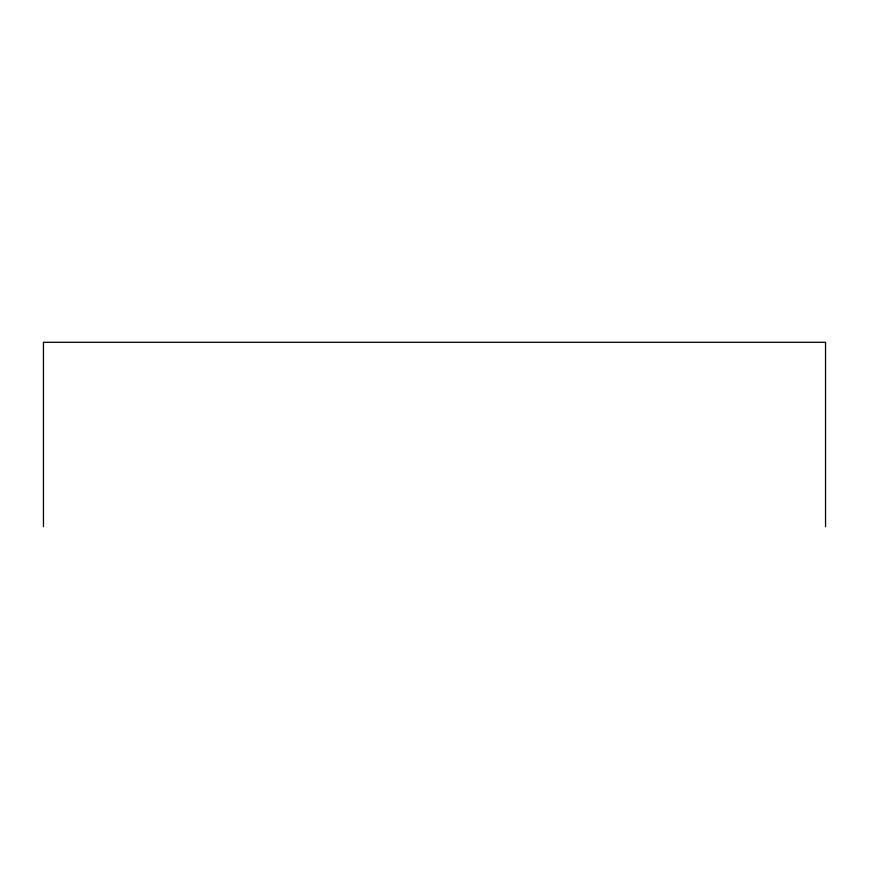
<?xml version="1.0" encoding="UTF-8"?>
<svg xmlns="http://www.w3.org/2000/svg" width="869" height="869" viewBox="0 0 869 869"><rect width="100%" height="100%" fill="white"/><g stroke="black" fill="none" stroke-linecap="round" stroke-linejoin="round"><path stroke-width="1.3" d="M825.55 526.701L825.55 342.299L43.45 342.299L43.45 526.701"/></g></svg>
